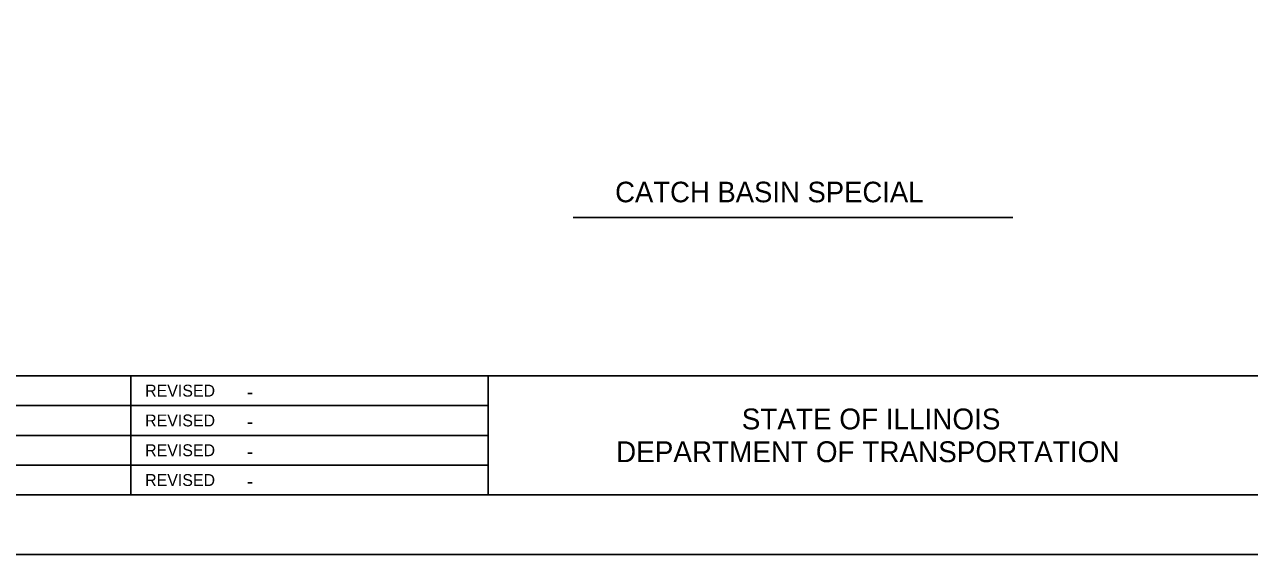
# Model space of a CAD drawing. Extents: x 40070 to 40750, y 78627 to 79067.
# Drawn here: x 40275.3 to 40480.9, y 78627.2 to 78716.1 of the extents above; entities that cross this region are included whole.
import ezdxf

# ---------------------------------------------------------------- set-up
doc = ezdxf.new("R2010")
doc.units = 0
for name, color, linetype in [('Level 48', 7, 'Continuous'), ('Sheets_50 Reference Boundary', 7, 'Continuous'), ('Sheets_General Details', 7, 'Continuous'), ('Sheets_Printer Plotting Border', 7, 'Continuous')]:
    doc.layers.add(name, color=color, linetype=linetype)

msp = doc.modelspace()

# ---------------------------------------------------------------- linework, layer by layer
at = {"layer": 'Level 48'}
msp.add_lwpolyline([(40069.66, 79067.17), (40749.66, 79067.17), (40749.66, 78627.17), (40069.66, 78627.17)], close=True, dxfattribs=at)
at = {"layer": 'Sheets_50 Reference Boundary'}
msp.add_lwpolyline([(40109.66, 79057.17), (40739.66, 79057.17), (40739.66, 78657.17), (40109.66, 78657.17)], close=True, dxfattribs=at)
at = {"layer": 'Sheets_General Details'}
for p, q in [((40367.4, 78683.74), (40441.19, 78683.74)), ((40109.66, 78657.17), (40739.66, 78657.17)), ((40293.14, 78657.17), (40293.14, 78637.17)), ((40353.14, 78657.17), (40353.14, 78637.17)), ((40169.14, 78652.17), (40353.14, 78652.17)), ((40169.14, 78647.17), (40353.14, 78647.17)), ((40169.14, 78642.17), (40353.14, 78642.17)), ((40749.66, 78627.17), (40069.66, 78627.17))]:
    msp.add_line(p, q, dxfattribs=at)
msp.add_lwpolyline([(40109.66, 79057.17), (40739.66, 79057.17), (40739.66, 78637.17), (40109.66, 78637.17)], close=True, dxfattribs=at)
at = {"layer": 'Sheets_Printer Plotting Border'}
msp.add_lwpolyline([(40069.66, 78627.17), (40749.66, 78627.17), (40749.66, 79067.17), (40069.66, 79067.17)], close=True, dxfattribs=at)

# ---------------------------------------------------------------- texts
at = {"layer": 'Sheets_General Details'}
for s, height, p in [('CATCH BASIN SPECIAL', 3.4485, (40374.44, 78686.29)), ('REVISED', 2, (40295.54, 78653.67)), ('-', 2.4, (40312.62, 78653.27)), ('STATE OF ILLINOIS', 3.5, (40395.69, 78648.17)), ('REVISED', 2, (40295.54, 78648.67)), ('-', 2.4, (40312.62, 78648.27)), ('REVISED', 2, (40295.54, 78643.67)), ('DEPARTMENT OF TRANSPORTATION', 3.5, (40374.59, 78642.67)), ('-', 2.4, (40312.62, 78643.27)), ('REVISED', 2, (40295.54, 78638.67)), ('-', 2.4, (40312.62, 78638.27))]:
    msp.add_text(s, height=height, dxfattribs=at).set_placement(p)

doc.saveas('drawing.dxf')
